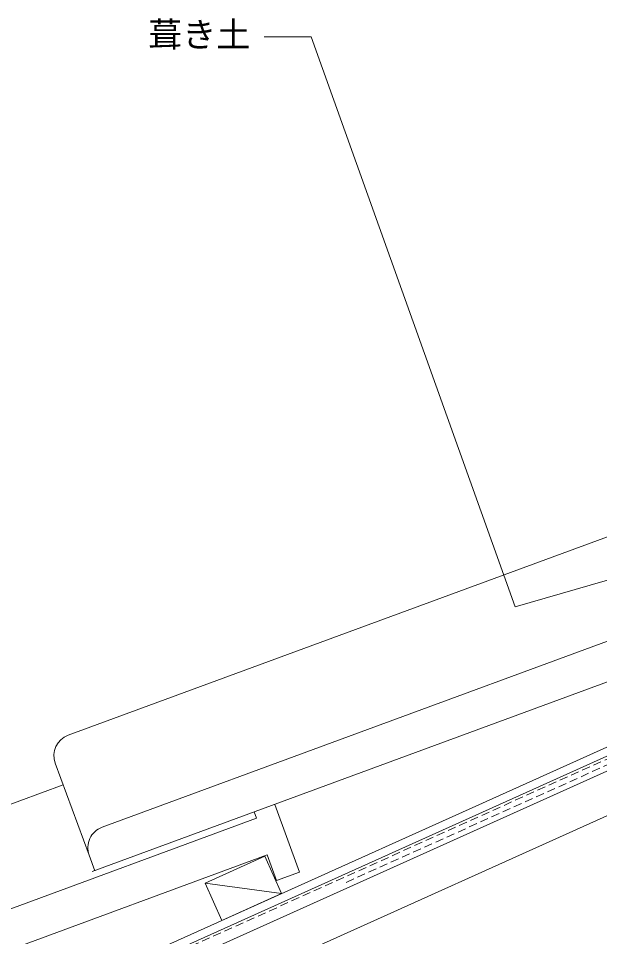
# Model space of a CAD drawing. Units: millimetres, scale not verified. Extents: x -203 to 197, y -138 to 132.
# Drawn here: x -97.5 to -54.8, y -4.5 to 62.9 of the extents above; entities that cross this region are included whole.
import ezdxf
from ezdxf.enums import TextEntityAlignment as Align

# ---------------------------------------------------------------- set-up
doc = ezdxf.new("R2010")
doc.units = ezdxf.units.MM
doc.header["$LTSCALE"] = 0.5
doc.linetypes.add('DASHED1', pattern=[1.8, 1.2, -0.6])
for name, color, linetype, lineweight in [('1-0', 7, 'Continuous', 18), ('1-1', 7, 'Continuous', 18), ('1-3', 7, 'Continuous', 18), ('1-4', 7, 'Continuous', 18), ('1-B', 3, 'Continuous', 18), ('1-C', 7, 'Continuous', 18)]:
    doc.layers.add(name, color=color, linetype=linetype, lineweight=lineweight)
doc.styles.add('ＭＳ ゴシック', font='')
doc.styles.get('ＭＳ ゴシック').set_extended_font_data('MS Gothic')

msp = doc.modelspace()

# ---------------------------------------------------------------- linework, layer by layer
at = {"layer": '1-0'}
for p, q in [((-176.7568, -45.6779), (-29.251, 20.6997)), ((-176.7568, -46.3359), (-29.0048, 20.1526)), ((-176.7568, -47.4324), (-28.5944, 19.2406)), ((-176.7568, -50.7222), (-28.0071, 16.2151))]:
    msp.add_line(p, q, dxfattribs=at)
at = {"layer": '1-1', "color": 3, "linetype": 'DASHED1'}
for p, q in [((-176.7568, -46.5552), (-28.0071, 20.3822)), ((-73.4376, -0.5002), (-28.0071, 19.9435))]:
    msp.add_line(p, q, dxfattribs=at)
at = {"layer": '1-1'}
for q in [(-79.4186, 1.414), (-78.1875, -1.3217), (-78.1875, -1.3217), (-78.1875, -1.3217), (-78.1875, -1.3217)]:
    msp.add_line((-83.7958, -0.5557), q, dxfattribs=at)
msp.add_lwpolyline([(-82.5647, -3.2915), (-83.7958, -0.5557), (-79.4186, 1.414), (-78.1875, -1.3217)], close=True, dxfattribs=at)
msp.add_lwpolyline([(-82.5647, -3.2915), (-83.7958, -0.5557), (-79.4186, 1.414), (-78.1875, -1.3217)], close=True, dxfattribs=at)
msp.add_lwpolyline([(-83.7958, -0.5557), (-79.4186, 1.414), (-78.1875, -1.3217)], dxfattribs=at)
msp.add_lwpolyline([(-83.7958, -0.5557), (-79.4186, 1.414), (-78.1875, -1.3217)], dxfattribs=at)
at = {"layer": '1-3'}
for p, q in [((-76.0181, 61.5562), (-79.4595, 61.5562)), ((-61.0331, 19.7285), (-76.0181, 61.5562)), ((-61.0331, 19.7285), (-47.0755, 23.7317))]:
    msp.add_line(p, q, dxfattribs=at)
at = {"layer": '1-B'}
for p, q in [((-91.3583, 3.5435), (-37.1599, 23.4923)), ((-92.0746, 0.2962), (-36.3805, 20.7956)), ((-78.6898, 5.2227), (-76.8607, 0.2533)), ((-78.6898, 5.2227), (-76.8607, 0.2533)), ((-134.2186, -15.7437), (-80.0202, 4.2052)), ((-80.1913, 4.6701), (-80.0202, 4.2052)), ((-80.1913, 4.6701), (-80.0202, 4.2052)), ((-134.9349, -18.991), (-79.2408, 1.5084)), ((-92.3072, 1.4893), (-91.8898, 0.3554)), ((-79.2408, 1.5084), (-78.5499, -0.3685)), ((-79.2407, 1.5084), (-78.5499, -0.3685)), ((-78.5499, -0.3685), (-76.8607, 0.2533))]:
    msp.add_line(p, q, dxfattribs=at)
msp.add_arc((-90.8056, 2.0419), 1.6, 110.2068, 200.20738, dxfattribs=at)
at = {"layer": '1-C'}
for p, q in [((-93.8453, 10.3003), (-51.3493, 25.9419)), ((-94.7941, 8.2461), (-92.3072, 1.4893)), ((-136.7056, -8.9868), (-94.2086, 6.6551))]:
    msp.add_line(p, q, dxfattribs=at)
msp.add_arc((-93.2926, 8.7988), 1.6, 110.20749, 200.20695, dxfattribs=at)

# ---------------------------------------------------------------- texts
at = {"layer": '1-4', "style": 'ＭＳ ゴシック'}
msp.add_text('葺き土', height=1.833, dxfattribs=at).set_placement((-87.9707, 60.2574), align=Align.BOTTOM_LEFT)

doc.saveas('drawing.dxf')
